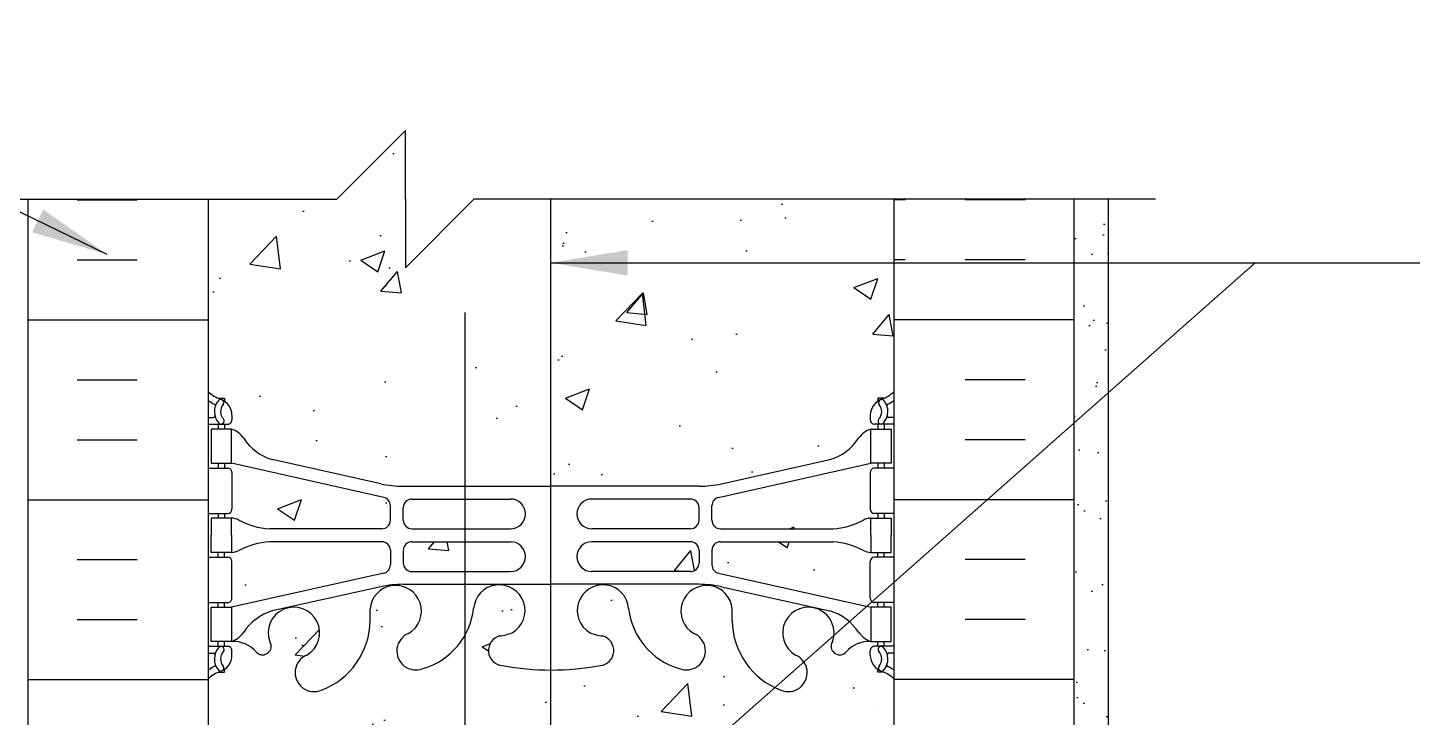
# Model space of a CAD drawing. Header units: inches. Extents: x 149.1 to 201, y 112.1 to 185.2.
# Drawn here: x 169.68 to 189.86, y 174.6 to 184.66 of the extents above; entities that cross this region are included whole.
import ezdxf

# ---------------------------------------------------------------- set-up
doc = ezdxf.new("R2010")
doc.units = ezdxf.units.IN
doc.header["$LTSCALE"] = 0.5
doc.header["$MEASUREMENT"] = 0
for name, color, linetype in [('HATCH', 12, 'Continuous'), ('line25', 2, 'Continuous'), ('LINE3', 3, 'Continuous'), ('LINE50', 5, 'Continuous'), ('LINE9', 9, 'Continuous'), ('TEXT', 4, 'Continuous'), ('Web_Edge', 9, 'Continuous')]:
    doc.layers.add(name, color=color, linetype=linetype)
doc.styles.add('DIM', font='romans.shx', dxfattribs={"width": 0.7})
doc.dimstyles.new('ext_12', dxfattribs={"dimscale": 12, "dimtxt": 0.09375, "dimasz": 0.09375, "dimexe": 0.09375, "dimexo": 0.0625, "dimgap": 0.0625, "dimtad": 1, "dimdec": 1, "dimzin": 3, "dimdsep": 46, "dimlunit": 4, "dimtxsty": 'DIM', "dimcen": 0.09, "dimdle": 0.09375, "dimclrt": 4, "dimadec": 0, "dimazin": 0, "dimtfac": 1, "dimtdec": 1, "dimtmove": 2, "dimatfit": 3, "dimfxl": 1, "dimfrac": 2, "dimtolj": 1, "dimtzin": 0, "dimarcsym": 0})
pattern_1 = [(50, (0, 0), (3.586300913003767, -0.3137606749129755), [0.375, -4.125]), (355, (0, 0), (-0.693756668065, 3.760960668500059), [0.3, -3.3]), (100.4514, (0.2988584, -0.0261467), (2.892546908570108, 3.447197710304768), [0.31870095, -3.50571056]), (46.18420000000001, (0, 1), (5.336205243128222, -0.8275950716450904), [0.5625, -6.1875]), (96.6356, (0.444683725, 0.931033465), (4.673313527743517, 4.870589354502209), [0.47805144, -5.258565]), (351.1842, (0, 1), (4.673309725668136, 4.870593004626623), [0.45, -4.95]), (21, (0.5, 0.75), (2.984535260592308, -2.013094453326694), [0.375, -4.125]), (326.0000000000001, (0.5, 0.75), (1.216576659607909, 3.625750225234265), [0.3, -3.3]), (71.4514, (0.748711165, 0.58224197), (4.20111314290745, 1.612652483549762), [0.31870095, -3.50571056]), (37.50000000000001, (0, 0), (0.06079927658645334, 1.664469269156557), [0, -3.26, 0, -3.35, 0, -3.3125]), (7.499999999999999, (0, 0), (1.315347687210743, 1.972058559411801), [0, -1.91, 0, -3.185, 0, -1.2625]), (327.5, (-1.115, 0), (2.669112180862045, -0.112774358671899), [0, -1.25, 0, -3.9, 0, -5.175]), (317.5, (-1.615, 0), (2.915930846711931, 0.5005249116615882), [0, -1.625, 0, -2.59, 0, -3.675])]

msp = doc.modelspace()

# ---------------------------------------------------------------- hatches: boundary and pattern name
at = {"layer": 'HATCH'}
h = msp.add_hatch(dxfattribs=at)
h.set_pattern_fill('AR-CONC', color=256, scale=0.5)
h.set_pattern_definition([(49.99999999999999, (0, 0), (3.586300913003767, -0.3137606749129755), [0.375, -4.125]), (355, (0, 0), (-0.693756668065, 3.760960668500059), [0.3, -3.3]), (100.45144446, (0.298858405, -0.02614672), (2.89254423363556, 3.447199954843147), [0.3187009599999999, -3.505710559999999]), (46.18420000000001, (0, 1), (5.336206653357862, -0.8275964039653827), [0.5625, -6.1875]), (96.63563549, (0.444683725, 0.931033465), (4.673309728371142, 4.870593003872752), [0.47805171, -5.258568799999999]), (351.1841639899999, (0, 1), (4.673309725273866, 4.870593001349951), [0.45, -4.950000005]), (21, (0.5, 0.75), (2.984535260592308, -2.013094453326694), [0.375, -4.125]), (326.0000000000001, (0.5, 0.75), (1.216576659607909, 3.625750225234265), [0.3, -3.3]), (71.45144474, (0.74871127, 0.58224213), (4.201111883649856, 1.612655764031769), [0.31870095, -3.50571056]), (37.50000000000001, (0, 0), (0.06079927658645334, 1.664469269156557), [0, -3.26, 0, -3.35, 0, -3.3125]), (7.499999999999999, (0, 0), (1.315347687210743, 1.972058559411801), [0, -1.91, 0, -3.185, 0, -1.2625]), (327.5, (-1.115, 0), (2.669112180862045, -0.1127743586718988), [0, -1.25, 0, -3.9, 0, -5.175]), (317.5, (-1.615, 0), (2.915930846711931, 0.5005249116615886), [0, -1.625, 0, -2.59, 0, -3.675])])
h.paths.add_polyline_path([(182.3083642761188, 182.1625147905405), (176.1833642761188, 182.1625147905404), (175.1833642761188, 181.1625147905403), (175.1833642761188, 182.1625147905403), (175.1833642761188, 183.1625147905403), (174.1833642761188, 182.1625147905404), (172.3083642761188, 182.1625147905404), (172.3083642761188, 179.3548365988504, 0.08841615068705475), (172.4543672729791, 179.2575249063954), (172.5443672729796, 179.2575249064023), (172.5443672729824, 179.2157988464782, -0.2490694201798236), (172.6543672729984, 179.0086756947087), (172.654367273002, 178.9411756946986, -0.4142135623889385), (172.591867273002, 178.8786756946952), (172.5443672730042, 178.8786756946952), (172.5443672730087, 178.8086756946952), (172.6493672729934, 178.8086756946952, -0.1555286049736221), (172.8250602180389, 178.6746305117675, 0.1809141486822471), (173.2427813728694, 178.3632856607394), (174.8235769488561, 178.0103264480396, 0.05497433642746698), (175.1504474074612, 177.9742785317129), (177.3083683900016, 177.9742785317129), (179.466289372542, 177.9742785317129, 0.05497433642746687), (179.7931598311471, 178.0103264480396), (181.3739554071337, 178.3632856607395, 0.1809141486822192), (181.7916765619642, 178.6746305117674, -0.1555286049736753), (181.9673695070097, 178.8086756946952), (182.0723695069944, 178.8086756946952), (182.072369506999, 178.8786756946952), (182.0248695070011, 178.8786756946952, -0.4142135623888824), (181.9623695070011, 178.9411756946986), (181.9623695070048, 179.0086756947087, -0.2490694201798237), (182.0723695070208, 179.2157988464782), (182.0723695070236, 179.2575249064023), (182.1623695070241, 179.2575249063954, 0.08841040745014403), (182.3083642761188, 179.3548287118878)])
h.paths.add_polyline_path([(182.3083642761188, 173.1625147905403), (182.3083642761188, 175.162522677503, 0.08841040745014417), (182.1623695070241, 175.2598264829954), (182.0723695070236, 175.2598264829885), (182.0723695070208, 175.3015525429126, -0.2490694201798115), (181.9623695070048, 175.5086756946821), (181.9623695070011, 175.5761756946922, -0.4142135623889407), (182.0248695070011, 175.6386756946956), (182.072369506999, 175.6386756946956), (182.0723695069944, 175.7086756946956), (181.967369507009, 175.7086756946956, 0.2317357954702556), (181.6097049869581, 175.5576513629629, -0.8344002610067477), (181.3982007781194, 175.6831957761623), (181.4099109840845, 175.7045416678365, 2.15540393397608), (180.8712631299792, 175.5101239109565, -1), (180.6576738325794, 174.9990217072677, -0.3112229933497561), (179.9486994165989, 176.0150158511659), (179.9492093076699, 176.180003673957, 1.661382059455087), (179.3881262233323, 175.8272632876783, -1), (179.1745369259503, 175.3161610839821, -0.3009499255518089), (178.4382966153042, 176.1884584864281, 1.661382059457228), (177.8772135309665, 175.8357181001505, 0.05561716192556482), (178.0565117406392, 175.7901475217882, -0.8432432356323915), (178.0221952652688, 175.3578262387389, -0.04754436165067123), (177.3083683900016, 175.2930706046621, -0.04754436165067547), (176.5945415147344, 175.3578262387389, -0.8432432356324913), (176.5602250393639, 175.7901475217882, 0.05561716192563895), (176.7395232490368, 175.8357181001505, 1.661382059456847), (176.1784401646989, 176.1884584864282, -0.3009499255518124), (175.4421998540529, 175.3161610839821, -1), (175.228610556671, 175.8272632876784, 1.661382059454761), (174.6675274723332, 176.180003673957), (174.6680373634043, 176.0150158511659, -0.3112229933496933), (173.959062947424, 174.9990217072678, -1), (173.7454736500242, 175.5101239109566, 2.155403933975046), (173.2068257959186, 175.7045416678365), (173.2185360018838, 175.6831957761623, -0.8343745963365193), (173.0070367566036, 175.5576456556919, 0.2317403101388429), (172.6493672729942, 175.7086756946956), (172.5443672730087, 175.7086756946956), (172.5443672730042, 175.6386756946956), (172.591867273002, 175.6386756946956, -0.4142135623889407), (172.654367273002, 175.5761756946922), (172.6543672729984, 175.5086756946821, -0.2490694201798248), (172.5443672729824, 175.3015525429126), (172.5443672729796, 175.2598264829885), (172.4543672729791, 175.2598264829954, 0.08841615068705491), (172.3083642761188, 175.1625147905404), (172.3083642761188, 173.1625147905403), (172.3083642761188, 172.4031261085474), (172.3933606561541, 172.6637816739896, -0.6000000000329971), (172.4933606561559, 172.663781673994), (172.542273699634, 172.5137816739939), (172.6683606561555, 172.513781673994, -0.4142135623733604), (172.7183606561556, 172.463781673994), (172.7183606561558, 172.4337816739939), (172.8183606561557, 172.433781673994), (172.8183638141397, 170.5965263786776, 0.1089334971217119), (172.9710324152927, 170.709711866917, -0.834400260227473), (173.1825366239806, 170.584167453544), (173.1708264180154, 170.56282156187, 2.155403933976497), (173.7094742721207, 170.75723931875, -1), (173.9230635695213, 171.2683415224386, -0.3112229933495649), (174.6320379855011, 170.2523473785406), (174.6315280944301, 170.0873595557495, 1.661382059455027), (175.1926111787677, 170.4400999420282, -1), (175.4062004761497, 170.9512021457244, -0.3009499255517591), (176.1424407867957, 170.0789047432785, 1.661382059457622), (176.7035238711335, 170.431645129556, 0.05561716192558767), (176.5242256614608, 170.4772157079183, -0.8432432356340605), (176.5585421368317, 170.9095369909677, -0.049932405521301), (177.3083642760926, 170.9739573769393, -0.04993240552145903), (178.0581864153558, 170.9095369909676, -0.843243235632684), (178.0925028907261, 170.4772157079182, 0.05561716192552899), (177.9132046810536, 170.431645129556, 1.661382059456281), (178.4742877653913, 170.0789047432779, -0.3009499255519127), (179.2105280760373, 170.9512021457244, -1), (179.4241173734194, 170.4400999420282, 1.66138205945503), (179.985200457757, 170.0873595557495), (179.984690566686, 170.2523473785406, -0.3112229933496967), (180.6936649826663, 171.2683415224388, -1), (180.9072542800662, 170.75723931875, 2.155403933975844), (181.4459021341716, 170.56282156187), (181.4341919282065, 170.584167453544, -0.8343745963372258), (181.6456911734867, 170.7097175740146, 0.1089398156908218), (181.7983678960838, 170.5965249647989), (181.7983678960819, 172.433781673994), (181.8983678960819, 172.4337816739939), (181.8983678960819, 172.463781673994, -0.4142135623733604), (181.948367896082, 172.513781673994), (182.0744548526035, 172.5137816739939), (182.1233678960817, 172.663781673994, -0.600000000032986), (182.2233678960835, 172.6637816739896), (182.3083642761188, 172.4031261085474)])
h.paths.add_polyline_path([(181.7983678960846, 165.8363046669709, 0.2681384484802687), (181.6372172342331, 165.984428183087), (172.9795195457688, 165.984428183087, 0.2681558504667121), (172.8183646383387, 165.8362911109184), (172.8183646383386, 164.474858153546), (172.9383606561415, 164.2748647905404), (172.9383606561415, 164.162514790541), (172.3083642761188, 164.1625147905404), (172.3083642761188, 163.7875147905341), (172.5478119166185, 163.7875147905341, -0.1808146983860269), (172.8742221777468, 163.9125147905406), (181.6175708162385, 163.9125147905406), (181.6175708162385, 163.9525547950496), (181.5238208162385, 163.9525547950496, -1), (181.5238208162383, 164.0150547950496), (181.5238208162383, 164.1400547950496), (181.8988208162385, 164.1400547950496), (181.8988208162383, 164.0150547950496, -1), (181.8988208162383, 163.9525547950496), (181.8050708162385, 163.9525547950496), (181.8050708162383, 163.9125147905406), (182.207884784104, 163.9125147905406, -0.3861790190985945), (182.2096802453505, 163.6625147905403), (182.3083642761188, 163.6625147905403), (182.3083642761188, 164.1625147905413), (181.6783678960961, 164.1625147905401), (181.6783678960961, 164.2748647905408), (181.7983678960844, 164.4748647905223)])
h.paths.add_polyline_path([(178.8083642761188, 163.6625147905406), (172.8753885776641, 163.6625147905406, 0.2433069337949052), (172.6733168703607, 163.5550929769826), (172.6733168703607, 162.707514790534), (172.6320570588081, 162.707514790534), (172.6320570588081, 162.1625147905406), (172.3822855724325, 162.1625147905406), (172.3822490947566, 162.7075147905341), (172.3083642761188, 162.7075147905341), (172.3083642761188, 161.9575147905341), (172.6733168703607, 161.9575147905342), (172.6733168703607, 160.7575147905341), (172.3083642761188, 160.7575147905341), (172.3083642761188, 160.0075147905341), (172.6733168703607, 160.0075147905341), (172.6733168703607, 158.8075147905341), (172.3083642761188, 158.8075147905341), (172.3083642761188, 158.0575147905341), (172.6733168703607, 158.0575147905341), (172.6733168703607, 156.8575147905341), (172.3083642761188, 156.8575147905341), (172.3083642761188, 155.414215048511, -0.5226110540281548), (172.543710951402, 155.4149713855196, -0.5205670499997276), (172.7211915877308, 155.4149713855195, -0.5205670500006399), (173.0625008286106, 155.4149713855199, -0.5205670500004113), (173.3191651334556, 155.41497138552, -0.5205670499986733), (173.5512553587781, 155.4149713855196, -0.5205670499991192), (173.7150838008974, 155.4149713855194, -0.5205670500009091), (174.0496253387503, 155.4040490130811, -0.5205670499989707), (174.2462194368072, 155.4040490130808, -0.5205670500005939), (174.4810401334584, 155.404049013081, -0.5205670500000626), (174.7322436580782, 155.404049013081, -0.4340642343524088), (174.8083642761182, 155.4222231117329, -0.4340642343618419), (174.8844848941593, 155.4040490130809, -0.5205670499993423), (175.135688418779, 155.4040490130806, -0.5205670500019258), (175.3705091154305, 155.4040490130813, -0.520567049998772), (175.5671032134873, 155.4040490130809, -0.5205670500001389), (175.9016447513399, 155.4149713855197, -0.5205670499999878), (176.0654731934594, 155.4149713855197, -0.5205670500000885), (176.2975634187823, 155.4149713855197, -0.5205670499997321), (176.554227723627, 155.4149713855196, -0.3571811429094118), (176.8083642761187, 155.4863507263273, -0.3571811429097197), (177.0625008286107, 155.4149713855199, -0.5205670499993013), (177.3191651334552, 155.4149713855197, -0.5205670500003013), (177.5512553587782, 155.4149713855198, -0.5205670499978989), (177.7150838008973, 155.4149713855193, -0.520567050001039), (178.0496253387502, 155.4040490130811, -0.5205670499992607), (178.2462194368072, 155.4040490130809, -0.5205670499995866), (178.4810401334581, 155.4040490130807, -0.5205670500011823), (178.7322436580782, 155.4040490130812, -0.4340642343570018), (178.8083642761188, 155.4222231117333), (178.8083642761188, 155.6625147905403)])
h.paths.add_polyline_path([(181.7983678960819, 154.4337816739939), (181.8983678960819, 154.4337816739938), (181.8983678960819, 154.4637816739939, -0.4142135623733604), (181.948367896082, 154.5137816739939), (182.0744548526035, 154.5137816739938), (182.1233678960817, 154.6637816739939, -0.6000000000329972), (182.2233678960835, 154.6637816739895), (182.3083642761188, 154.4031261085473), (182.3083642761188, 155.1625147905404), (182.9958642761188, 155.1625147905404), (182.9958642761188, 155.4687721229435, 0.2202203167955305), (182.8844848941593, 155.4040490130812, 0.4340642343594308), (182.8083642761185, 155.4222231117335, 0.4340642343552161), (182.7322436580784, 155.4040490130807, 0.5205670500009789), (182.4810401334583, 155.4040490130811, 0.3525461867613565), (182.3083642761188, 155.4540858893284), (182.3083642761188, 155.4125147905403), (178.8083642761188, 155.4125147905403), (178.8083642761188, 155.4222231117333, 0.4340642343562192), (178.7322436580785, 155.4040490130804, 0.5205670500022038), (178.4810401334581, 155.4040490130813, 0.5205670499995754), (178.2462194368072, 155.4040490130811, 0.5205670499983991), (178.0496253387504, 155.4040490130806, 0.5205670500011988), (177.7150838008975, 155.4149713855199, 0.5205670499996056), (177.551255358778, 155.4149713855198, 0.5205670499998248), (177.3191651334552, 155.4149713855198, 0.520567049999105), (177.0625008286107, 155.4149713855194, 0.3571811429100834), (176.8083642761187, 155.4863507263273, 0.3571811429093645), (176.554227723627, 155.4149713855198, 0.5205670499998027), (176.2975634187823, 155.4149713855197, 0.5205670500000434), (176.0654731934594, 155.4149713855197, 0.5205670500000343), (175.9016447513399, 155.4149713855197, 0.5205670500000918), (175.5671032134873, 155.4040490130811, 0.5205670499995182), (175.3705091154303, 155.4040490130809, 0.5205670500010198), (175.135688418779, 155.4040490130813, 0.5205670499993935), (174.8844848941594, 155.4040490130811, 0.434064234358015), (174.8083642761188, 155.4222231117333, 0.4340642343578521), (174.7322436580782, 155.4040490130809, 0.5205670499994529), (174.4810401334586, 155.4040490130807, 0.520567050000944), (174.2462194368073, 155.404049013081, 0.520567049999553), (174.0496253387503, 155.4040490130809, 0.5205670500005748), (173.7150838008975, 155.4149713855199, 0.5205670500002411), (173.551255358778, 155.41497138552, 0.5205670499991873), (173.3191651334554, 155.4149713855197, 0.5205670499999778), (173.0625008286106, 155.4149713855197, 0.520567050000111), (172.7211915877309, 155.4149713855197, 0.5205670500002816), (172.543710951402, 155.4149713855198, 0.5226110540282711), (172.3083642761188, 155.414215048511), (172.3083642761188, 155.1625147905403), (172.3083642761188, 154.4031261085473), (172.3933606561541, 154.6637816739895, -0.6000000000329518), (172.4933606561559, 154.6637816739939), (172.542273699634, 154.5137816739938), (172.6683606561555, 154.5137816739939, -0.4142135623733604), (172.7183606561556, 154.4637816739939), (172.7183606561558, 154.4337816739938), (172.8183606561557, 154.4337816739939), (172.8183638141397, 152.5965263786775, 0.1089334959776293), (172.9710324139829, 152.7097118654107, -0.8344002669989271), (173.1825366239806, 152.584167453544), (173.1708264180154, 152.5628215618699, 2.155403933971719), (173.7094742721217, 152.7572393187495, -1), (173.9230635695215, 153.2683415224384, -0.3112229933495168), (174.6320379855011, 152.2523473785404), (174.6315280944301, 152.0873595557495, 1.661382059453756), (175.1926111787681, 152.4400999420279, -1), (175.4062004761477, 152.9512021457249, -0.3009499255519603), (176.1424407867956, 152.0789047432798, 1.661382059462261), (176.7035238711332, 152.431645129556, 0.05561716192569689), (176.5242256614601, 152.4772157079184, -0.8432432356346139), (176.5585421368324, 152.9095369909677, -0.04993240552125634), (177.3083642760926, 152.9739573769392, -0.04993240552145999), (178.0581864153558, 152.9095369909675, -0.8432432356307954), (178.0925028907289, 152.4772157079186, 0.05561716192640502), (177.9132046810535, 152.4316451295559, 1.661382059447922), (178.4742877653908, 152.0789047432743, -0.3009499255530221), (179.2105280760379, 152.9512021457246, -1), (179.4241173734202, 152.4400999420286, 1.661382059457546), (179.985200457757, 152.0873595557494), (179.984690566686, 152.2523473785405, -0.3112229933498253), (180.6936649826668, 153.2683415224388, -1), (180.907254280066, 152.7572393187497, 2.155403933974706), (181.4459021341716, 152.5628215618699), (181.4341919282065, 152.584167453544, -0.8343745963372471), (181.6456911734867, 152.7097175740145, 0.108939815690822), (181.7983678960838, 152.5965249647988)])
h.paths.add_polyline_path([(181.7983678960846, 147.8363046669708, 0.2681384484802673), (181.6372172342331, 147.9844281830869), (172.9795195457688, 147.9844281830869, 0.2681558504667221), (172.8183646383387, 147.8362911109183), (172.8183646383387, 146.4748581535459), (172.9383606561415, 146.2748647905403), (172.9383606561415, 146.16251479054), (172.9383606561415, 146.0501647905402), (172.8183646383387, 145.8501714275346), (172.8183646383387, 144.4887384701622, 0.2681558504666911), (172.9795195457688, 144.3406013979936), (181.6372172342331, 144.3406013979936, 0.2681384484783884), (181.7983678960841, 144.4887249141082), (181.7983678960843, 145.8501647905593), (181.6783678960961, 146.0501647905407), (181.6783678960961, 146.1625147905409), (181.6783678960961, 146.2748647905408), (181.7983678960844, 146.4748647905222)])
h.paths.add_polyline_path([(181.7983678960842, 139.7285046162818, 0.1089354807365724), (181.6456961365089, 139.6153177137203, -0.8344002582347381), (181.4341919282065, 139.7408621275366), (181.4459021341716, 139.7622080192106, 2.155403933980856), (180.9072542800673, 139.5677902623302, -1), (180.6936649826725, 139.0566880586395, -0.3112229933513798), (179.984690566686, 140.07268220254), (179.985200457757, 140.2376700253311, 1.661382059459386), (179.4241173734207, 139.8849296390519, -1), (179.2105280760404, 139.3738274353553, -0.3009499255528419), (178.4742877653913, 140.246124837803, 1.661382059456049), (177.9132046810537, 139.8933844515245, 0.05561716192572961), (178.0925028907269, 139.8478138731622, -0.8432432356389101), (178.0581864153533, 139.4154925901126, -0.04993240552132728), (177.308364276092, 139.3510722041413, -0.04993240552127303), (176.5585421368316, 139.415492590113, -0.8432432356314105), (176.5242256614582, 139.847813873162, 0.05561716192648723), (176.7035238711339, 139.8933844515248, 1.661382059460261), (176.1424407867955, 140.2461248378005, -0.3009499255513496), (175.4062004761497, 139.3738274353561, -1), (175.192611178767, 139.884929639052, 1.661382059457135), (174.6315280944301, 140.2376700253311), (174.6320379855011, 140.07268220254, -0.3112229933500781), (173.9230635695194, 139.0566880586413, -1), (173.7094742721247, 139.5677902623329, 2.155403933959459), (173.1708264180155, 139.7622080192105), (173.1825366239806, 139.7408621275366, -0.8343745963371986), (172.9710373787004, 139.615312007066, 0.1089377873102124), (172.818363885955, 139.7285031702504), (172.8183606561557, 137.8912479070866), (172.7183606561558, 137.8912479070867), (172.7183606561556, 137.8612479070866, -0.4142135623733604), (172.6683606561555, 137.8112479070866), (172.542273699634, 137.8112479070867), (172.4933606561559, 137.6612479070866, -0.6000000000329975), (172.3933606561541, 137.6612479070909), (172.3083642761188, 137.9219034725331), (172.3083642761188, 137.1688737863281), (176.5065260537836, 137.1681173520433), (177.5065260537836, 136.1681173520433), (177.5065260537836, 137.1681173520433), (177.5065260537836, 138.1681173520433), (178.5065260537836, 137.1681173520433), (182.3083642761188, 137.1688023758535), (182.3083642761188, 137.9219034725331), (182.2233678960835, 137.6612479070909, -0.6000000000330142), (182.1233678960817, 137.6612479070866), (182.0744548526035, 137.8112479070867), (181.948367896082, 137.8112479070866, -0.4142135623733604), (181.8983678960819, 137.8612479070866), (181.8983678960818, 137.8912479070867), (181.7983678960819, 137.8912479070866)])
h = msp.add_hatch(dxfattribs=at)
h.set_pattern_fill('AR-SAND', color=256, scale=0.5, style=0)
h.set_pattern_definition([(37.50000000000001, (174.8708642761188, 155.6625147905403), (-0.03149667905480408, 0.9634118845065793), [0, -0.76, 0, -0.85, 0, -0.8125]), (7.499999999999999, (174.8708642761188, 155.6625147905403), (0.8848883526338636, 1.41107303261487), [0, -0.41, 0, -0.685, 0, -0.2625]), (327.5, (174.2558642761188, 155.6625147905403), (1.557070930875748, 0.002829526768482249), [0, -0.25, 0, -0.9, 0, -1.175]), (317.5, (174.2558642761188, 155.6625147905403), (1.503063302286147, 0.4388377824671246), [0, -0.125, 0, -0.59, 0, -0.675])])
h.paths.add_polyline_path([(184.9333642761188, 165.6625147905403), (185.4333642761188, 165.6625147905403), (185.4333642761188, 182.1625147905402), (184.9333642761188, 182.1625147905402)])
h = msp.add_hatch(dxfattribs=at)
h.set_pattern_fill('AR-CONC', color=256, scale=0.5, style=0)
h.set_pattern_definition(pattern_1)
h.paths.add_polyline_path([(174.9646131166704, 177.6900673346415, 0.3510609519460957), (174.8669305644248, 177.8120458452414), (172.6493672729942, 178.3086756946952), (172.5443672730424, 178.3086756946952), (172.5443672730469, 178.2386756946954), (172.591867273002, 178.2386756946954, -0.414213562373095), (172.654367273002, 178.1761756946954), (172.654367273002, 177.6411756946953, -0.4142135623730952), (172.591867273002, 177.5786756946953), (172.5443672730897, 177.5786756946953), (172.5443672730942, 177.5086756946954), (172.6411217629054, 177.5086756946954, -0.1342559353407743), (172.752969415553, 177.4803466686591, 0.1007559842202474), (173.2020913728709, 177.3527794817128), (174.8396131166699, 177.3527794817128, 0.4142135623724957), (174.9646131166699, 177.4777794817125)])
h = msp.add_hatch(dxfattribs=at)
h.set_pattern_fill('AR-CONC', color=256, scale=0.5, style=0)
h.set_pattern_definition(pattern_1)
h.paths.add_polyline_path([(179.7498062155784, 177.8120458452414, 0.3510609519467556), (179.6521236633328, 177.6900673346412), (179.6521236633333, 177.4777794817125, 0.4142135623724675), (179.7771236633333, 177.3527794817128), (181.4146454071324, 177.3527794817128, 0.1007559842202227), (181.8637673644502, 177.4803466686592, -0.1246727099835798), (181.967369506924, 177.5086756946954), (182.072369506909, 177.5086756946954), (182.0723695069135, 177.5786756946953), (182.0248695070011, 177.5786756946953, -0.4142135623730362), (181.9623695070011, 177.6411756946953), (181.9623695070011, 178.1761756946954, -0.4142135623732125), (182.0248695070012, 178.2386756946954), (182.0723695069562, 178.2386756946953), (182.0723695069608, 178.3086756946952), (181.967369507009, 178.3086756946952)])
h = msp.add_hatch(dxfattribs=at)
h.set_pattern_fill('AR-CONC', color=256, scale=0.5, style=0)
h.set_pattern_definition(pattern_1)
h.paths.add_polyline_path([(174.9646131166699, 177.039571907678, 0.4142135623730951), (174.8396131166699, 177.164571907678), (173.2020913728709, 177.164571907678, 0.1007559842202749), (172.7529694155529, 177.0370047207316, -0.1342559353406577), (172.6411217629054, 177.0086756946954), (172.5443672730942, 177.0086756946954), (172.5443672730897, 176.9386756946955), (172.591867273002, 176.9386756946955, -0.4142135623730952), (172.654367273002, 176.8761756946955), (172.654367273002, 176.3411756946954, -0.414213562373095), (172.591867273002, 176.2786756946954), (172.5443672730469, 176.2786756946955), (172.5443672730424, 176.2086756946956), (172.6493672729941, 176.2086756946956), (174.8669305644246, 176.7053055441494, 0.3510609519464663), (174.9646131166704, 176.8272840547493)])
h = msp.add_hatch(dxfattribs=at)
h.set_pattern_fill('AR-CONC', color=256, scale=0.5, style=0)
h.set_pattern_definition(pattern_1)
edge = h.paths.add_edge_path()
edge.add_line((176.0478186764533, 177.1637046727294), (175.2771130266686, 177.1637046727294))
edge.add_arc((175.2771130266686, 177.0387046727294), 0.125, 90, 179.9292371867975)
edge.add_spline(control_points=[(175.1521131166699, 177.0337048027293), (175.152113026669, 176.9467047785629)], knot_values=[0, 0, 0.5000050527302821, 0.5000050527302821], weights=[1, 1], degree=1, periodic=0)
edge.add_line((175.152113026669, 176.9467047785629), (175.1521130266695, 176.8547063727295))
edge.add_arc((175.2771130266695, 176.8547063727295), 0.125, 180, 270)
edge.add_line((175.2771130266695, 176.7297063727295), (176.0478186764532, 176.7297063727295))
edge.add_line((176.0478186764532, 176.7297063727295), (176.0478186764533, 177.1637046727294))
h = msp.add_hatch(dxfattribs=at)
h.set_pattern_fill('AR-CONC', color=256, scale=0.5, style=0)
h.set_pattern_definition(pattern_1)
h.paths.add_polyline_path([(179.4646237533346, 177.0387046727296), (179.4646237533341, 176.9467047785629), (179.4646237533341, 176.9467047785629), (179.4646237533341, 176.9467047785629), (179.4646237533339, 176.9032056456462), (179.4646237983337, 176.9032056456462), (179.4646237533339, 176.9032056456462), (179.4646237533337, 176.8547063727295, -0.4142135623730951), (179.3396237533337, 176.7297063727295), (177.9001239733332, 176.7297063727294, -1), (177.9001239733332, 177.1637046727294), (179.3396237533346, 177.1637046727294, -0.4142135623725622)])
h = msp.add_hatch(dxfattribs=at)
h.set_pattern_fill('AR-CONC', color=256, scale=0.5, style=0)
h.set_pattern_definition(pattern_1)
h.paths.add_polyline_path([(182.0248695070011, 176.9386756946955), (182.0723695069135, 176.9386756946954), (182.072369506909, 177.0086756946954), (181.9756150170979, 177.0086756946954, -0.1342559353409404), (181.8637673644502, 177.0370047207317, 0.1007559842202474), (181.4146454071322, 177.164571907678), (179.7771236633333, 177.164571907678, 0.4142135623724957), (179.6521236633333, 177.0395719076783), (179.6521236633328, 176.8272840547493, 0.3510609519460957), (179.7498062155784, 176.7053055441494), (181.9673695070089, 176.2086756946955), (182.0723695069608, 176.2086756946955), (182.0723695069562, 176.2786756946955), (182.0248695070011, 176.2786756946954, -0.414213562373095), (181.9623695070011, 176.3411756946954), (181.9623695070011, 176.8761756946955, -0.4142135623730952)])

# ---------------------------------------------------------------- linework, layer by layer
for p, q in [((170.396782564634, 182.1530007278287), (171.271782564634, 182.1530007278287)), ((182.4699459876027, 182.153000727829), (182.3083642761188, 182.153000727829)), ((184.2199459876027, 182.153000727829), (183.3449459876027, 182.153000727829)), ((170.396782564634, 181.2780007278287), (171.271782564634, 181.2780007278287)), ((182.4699459876027, 181.278000727829), (182.3083642761188, 181.278000727829)), ((184.2199459876027, 181.278000727829), (183.3449459876027, 181.278000727829)), ((169.6833642761188, 180.4030007278287), (172.3083642761188, 180.4030007278287)), ((184.9333642761188, 180.403000727829), (182.3083642761188, 180.403000727829)), ((170.396782564634, 179.5280007278287), (171.271782564634, 179.5280007278287)), ((184.2199459876027, 179.528000727829), (183.3449459876027, 179.528000727829)), ((170.396782564634, 178.6530007278287), (171.271782564634, 178.6530007278287)), ((184.2199459876027, 178.653000727829), (183.3449459876027, 178.653000727829)), ((169.6833642761188, 177.7780007278287), (172.3083642761188, 177.7780007278287)), ((184.9333642761188, 177.778000727829), (182.3083642761188, 177.778000727829)), ((170.396782564634, 176.9030007278287), (171.271782564634, 176.9030007278287)), ((184.2199459876027, 176.903000727829), (183.3449459876027, 176.903000727829)), ((170.396782564634, 176.0280007278287), (171.271782564634, 176.0280007278287)), ((184.2199459876027, 176.028000727829), (183.3449459876027, 176.028000727829)), ((169.6833642761188, 175.1530007278287), (172.3083642761188, 175.1530007278287)), ((184.9333642761188, 175.153000727829), (182.3083642761188, 175.153000727829)), ((182.0685316630786, 174.7490561082002), (182.0685316630786, 174.7490561082002))]:
    msp.add_line(p, q, dxfattribs=at)
at = {"layer": 'line25'}
for p, q in [((172.3083642761188, 182.1625147905403), (172.3083642761188, 173.1625147905403)), ((182.3083642761188, 173.1625147905403), (182.3083642761188, 182.1625147905403))]:
    msp.add_line(p, q, dxfattribs=at)
at = {"layer": 'LINE3'}
for p, q in [((177.2968247420669, 182.1624757131249), (177.2973315512025, 163.9125147905406)), ((176.0478186764532, 180.5068833274088), (176.0478186764532, 163.9125147905406))]:
    msp.add_line(p, q, dxfattribs=at)
at = {"layer": 'LINE50'}
for p, q in [((169.6833642761188, 173.1625147905403), (169.6833642761188, 182.1625147905403)), ((184.9333642761188, 173.1625147905403), (184.9333642761188, 182.1625147905403))]:
    msp.add_line(p, q, dxfattribs=at)
at = {"layer": 'LINE9'}
for p, q in [((175.1833642761188, 183.1625147905403), (174.1833642761188, 182.1625147905403)), ((175.1833642761188, 182.1625147905403), (175.1833642761188, 183.1625147905403)), ((164.2469706706983, 182.1625147905406), (174.1833642761188, 182.1625147905404)), ((175.1833642761188, 181.1625147905403), (176.1833642761188, 182.1625147905403)), ((175.1833642761188, 182.1625147905403), (175.1833642761188, 181.1625147905403)), ((186.1197578815392, 182.1625147905406), (176.1833642761187, 182.1625147905404)), ((185.4333642761188, 165.1625147905404), (185.4333642761188, 182.1625147905402))]:
    msp.add_line(p, q, dxfattribs=at)
at = {"layer": 'TEXT'}
msp.add_lwpolyline([(185.3035254673829, 174.8708985478653, 0, 0.36, 0), (186.3835254673829, 174.8708985478653, 0, 0, 0), (189.260166824348, 174.8708985478652, 0, 0, 0)], format="xyseb", dxfattribs=at)
at = {"layer": 'Web_Edge'}
for p, q in [((172.454367272979, 179.2575249063954), (172.5443672729796, 179.2575249064023)), ((172.5443672729796, 179.2575249064023), (172.5443672729824, 179.2157988464782)), ((182.1623695070242, 179.2575249063954), (182.0723695070236, 179.2575249064023)), ((182.0723695070236, 179.2575249064023), (182.0723695070208, 179.2157988464782)), ((172.3083642761192, 178.9786756946952), (172.3862428093879, 178.9786756946953)), ((172.3083642761192, 178.8786756946953), (172.591867273002, 178.8786756946952)), ((172.454367272979, 178.8786756946952), (172.454367272979, 178.8086756946952)), ((172.5443672730042, 178.8786756946952), (172.5443672730087, 178.8086756946952)), ((172.6543672729984, 179.0086756947143), (172.654367273002, 178.9411756946981)), ((181.9623695070048, 179.0086756947143), (181.9623695070011, 178.9411756946981)), ((182.3083642761188, 178.8786756946952), (182.0248695070011, 178.8786756946952)), ((182.072369506999, 178.8786756946952), (182.0723695069944, 178.8086756946952)), ((182.1623695070242, 178.8786756946952), (182.1623695070242, 178.8086756946952)), ((182.308372503884, 178.9786756946952), (182.2304939706153, 178.9786756946953)), ((172.454367272979, 178.3086756946952), (172.454367272979, 178.2386756946953)), ((172.5443672730424, 178.3086756946952), (172.5443672730469, 178.2386756946954)), ((174.8669305644246, 177.8120458452414), (172.6493672729942, 178.3086756946952)), ((174.8235769488559, 178.0103264480396), (173.2427813728694, 178.3632856607395)), ((179.7498062155785, 177.8120458452414), (181.967369507009, 178.3086756946952)), ((179.7931598311473, 178.0103264480396), (181.3739554071338, 178.3632856607395)), ((182.0723695069608, 178.3086756946952), (182.0723695069562, 178.2386756946954)), ((182.1623695070242, 178.3086756946952), (182.1623695070242, 178.2386756946953)), ((172.3083642761192, 178.2386756946952), (172.591867273002, 178.2386756946954)), ((172.654367273002, 178.1761756946954), (172.654367273002, 177.6411756946953)), ((181.9623695070011, 178.1761756946954), (181.9623695070011, 177.6411756946953)), ((182.308372503884, 178.2386756946952), (182.0248695070011, 178.2386756946954)), ((175.1504474074612, 177.9742785317129), (177.3083683900016, 177.9742785317129)), ((179.466289372542, 177.9742785317129), (177.3083683900016, 177.9742785317129)), ((174.9646131166699, 177.4777794817128), (174.9646131166704, 177.6900673346415)), ((175.2771130266695, 177.7876450166613), (176.71661280667, 177.7876450166614)), ((179.3396237533337, 177.7876450166613), (177.9001239733332, 177.7876450166614)), ((179.6521236633333, 177.4777794817128), (179.6521236633328, 177.6900673346415)), ((172.3083642761192, 177.5786756946953), (172.591867273002, 177.5786756946953)), ((172.4543672729786, 177.5786756946954), (172.4543672729786, 177.5086756946954)), ((172.5443672730897, 177.5786756946953), (172.5443672730942, 177.5086756946954)), ((175.1521130266686, 177.4786467166612), (175.1521130266695, 177.6626450166613)), ((179.4646237533346, 177.4786467166612), (179.4646237533337, 177.6626450166613)), ((182.308372503884, 177.5786756946953), (182.0248695070011, 177.5786756946953)), ((182.0723695069135, 177.5786756946953), (182.072369506909, 177.5086756946954)), ((182.1623695070246, 177.5786756946954), (182.1623695070246, 177.5086756946954)), ((174.8396131166699, 177.3527794817128), (173.2020913728709, 177.3527794817128)), ((175.2771130266686, 177.3536467166614), (176.71661280667, 177.3536467166614)), ((179.3396237533346, 177.3536467166614), (177.9001239733332, 177.3536467166614)), ((179.7771236633333, 177.3527794817128), (181.4146454071322, 177.3527794817128)), ((174.8396131166699, 177.164571907678), (173.2020913728709, 177.164571907678)), ((175.2771130266686, 177.1637046727294), (176.71661280667, 177.1637046727294)), ((179.3396237533346, 177.1637046727294), (177.9001239733332, 177.1637046727294)), ((179.7771236633333, 177.164571907678), (181.4146454071322, 177.164571907678)), ((172.3083642761192, 176.9386756946955), (172.591867273002, 176.9386756946955)), ((172.4543672729786, 176.9386756946954), (172.4543672729786, 177.0086756946954)), ((172.5443672730897, 176.9386756946955), (172.5443672730942, 177.0086756946954)), ((172.654367273002, 176.3411756946954), (172.654367273002, 176.8761756946955)), ((174.9646131166699, 177.039571907678), (174.9646131166704, 176.8272840547493)), ((175.1521130266686, 177.0387046727296), (175.1521130266695, 176.8547063727295)), ((179.4646237533346, 177.0387046727296), (179.4646237533337, 176.8547063727295)), ((179.6521236633333, 177.039571907678), (179.6521236633328, 176.8272840547493)), ((181.9623695070011, 176.3411756946954), (181.9623695070011, 176.8761756946955)), ((182.3083642761188, 176.9386756946954), (182.0248695070011, 176.9386756946955)), ((182.0723695069135, 176.9386756946955), (182.072369506909, 177.0086756946954)), ((182.1623695070246, 176.9386756946954), (182.1623695070246, 177.0086756946954)), ((174.8669305644246, 176.7053055441494), (172.6493672729942, 176.2086756946956)), ((175.2771130266695, 176.7297063727295), (176.71661280667, 176.7297063727294)), ((179.3396237533337, 176.7297063727295), (177.9001239733332, 176.7297063727294)), ((179.7498062155785, 176.7053055441494), (181.967369507009, 176.2086756946956)), ((174.8235769488559, 176.5070249413512), (173.2427813728694, 176.1540657286513)), ((175.1504474074612, 176.5430728576779), (177.3083683900016, 176.5430728576779)), ((179.466289372542, 176.5430728576779), (177.3083683900016, 176.5430728576779)), ((179.7931598311473, 176.5070249413512), (181.3739554071338, 176.1540657286513)), ((172.3083642761192, 176.2786756946956), (172.591867273002, 176.2786756946954)), ((172.454367272979, 176.2086756946956), (172.454367272979, 176.2786756946955)), ((172.5443672730424, 176.2086756946956), (172.5443672730469, 176.2786756946954)), ((182.3083642761188, 176.2786756946956), (182.0248695070011, 176.2786756946954)), ((182.0723695069608, 176.2086756946956), (182.0723695069562, 176.2786756946954)), ((182.1623695070242, 176.2086756946956), (182.1623695070242, 176.2786756946955)), ((174.6680373634043, 176.0150158511659), (174.6675274723332, 176.1800036739566)), ((179.9486994165989, 176.0150158511659), (179.9492093076699, 176.1800036739566)), ((172.454367272979, 175.6386756946956), (172.454367272979, 175.7086756946956)), ((172.5443672730042, 175.6386756946956), (172.5443672730087, 175.7086756946956)), ((173.206825795918, 175.7045416678377), (173.2185360018837, 175.6831957761626)), ((181.4099109840852, 175.7045416678377), (181.3982007781195, 175.6831957761626)), ((182.072369506999, 175.6386756946956), (182.0723695069944, 175.7086756946956)), ((182.1623695070242, 175.6386756946956), (182.1623695070242, 175.7086756946956)), ((172.3083642761192, 175.6386756946955), (172.591867273002, 175.6386756946956)), ((172.3083642761192, 175.5386756946956), (172.3862428093879, 175.5386756946955)), ((172.6543672729984, 175.5086756946765), (172.654367273002, 175.5761756946927)), ((181.9623695070048, 175.5086756946765), (181.9623695070011, 175.5761756946927)), ((182.308372503884, 175.6386756946955), (182.0248695070011, 175.6386756946956)), ((182.3083642761192, 175.5386756946957), (182.2304939706153, 175.5386756946955)), ((172.454367272979, 175.2598264829954), (172.5443672729796, 175.2598264829885)), ((172.5443672729796, 175.2598264829885), (172.5443672729824, 175.3015525429126)), ((182.0723695070236, 175.2598264829885), (182.0723695070208, 175.3015525429126)), ((182.1623695070242, 175.2598264829954), (182.0723695070236, 175.2598264829885))]:
    msp.add_line(p, q, dxfattribs=at)
for points in [[(172.349367272994, 178.3086756946952), (172.6493672729942, 178.3086756946952), (172.6493672729942, 178.8086756946952), (172.349367272994, 178.8086756946952)], [(182.2673695070092, 178.3086756946952), (181.967369507009, 178.3086756946952), (181.967369507009, 178.8086756946952), (182.2673695070092, 178.8086756946952)], [(172.349367272994, 176.2086756946956), (172.6493672729942, 176.2086756946956), (172.6493672729942, 175.7086756946956), (172.349367272994, 175.7086756946956)], [(182.2673695070092, 176.2086756946956), (181.967369507009, 176.2086756946956), (181.967369507009, 175.7086756946956), (182.2673695070092, 175.7086756946956)]]:
    msp.add_lwpolyline(points, close=True, dxfattribs=at)
for points in [[(172.6493672730792, 177.2586756946954), (172.6493672730792, 177.5086756946954), (172.3493672730791, 177.5086756946954), (172.3493672730791, 177.2586756946954)], [(181.9673695069239, 177.2586756946954), (181.9673695069239, 177.5086756946954), (182.2673695069241, 177.5086756946954), (182.2673695069241, 177.2586756946954)], [(172.6493672730792, 177.2586756946954), (172.6493672730792, 177.0086756946954), (172.3493672730791, 177.0086756946954), (172.3493672730791, 177.2586756946954)], [(181.9673695069239, 177.2586756946954), (181.9673695069239, 177.0086756946954), (182.2673695069241, 177.0086756946954), (182.2673695069241, 177.2586756946954)]]:
    msp.add_lwpolyline(points, dxfattribs=at)
for centre, radius, start, end in [((172.6543672730084, 179.7157824758782), 0.5, 226.210888829619, 250.5287793646984), ((181.9623695069948, 179.7157824758782), 0.5, 289.4712206353016, 313.7878051267244), ((172.6543672730084, 179.7157824758782), 0.6, 234.7832160478548, 245.0747707145258), ((172.6480746814535, 179.0632351010283), 0.25, 140.1145119962656, 222.4608678427917), ((172.3922850624493, 179.1527648671673), 0.02103171283708721, 343.4640040446234, 63.99572765969248), ((172.4903083103985, 179.1941317943672), 0.04500919725254051, 321.4480006460004, 139.1878992020148), ((172.4043672729984, 179.0086756946952), 0.25, 4.360973023723161e-09, 70.52877936469841), ((172.6480746814535, 179.0632351010283), 0.16, 140.0000771989565, 222.4608678427537), ((182.2123695070048, 179.0086756946952), 0.25, 109.4712206353016, 179.999999995639), ((182.1264284696047, 179.1941317943672), 0.04500919725254051, 40.81210079798517, 218.5519993539996), ((181.9686620985497, 179.0632351010283), 0.16, 317.5391321572463, 39.99992280104347), ((181.9686620985497, 179.0632351010283), 0.25, 317.5391321572083, 39.88548800373442), ((182.2244517175539, 179.1527648671673), 0.02103171283708721, 116.0042723403075, 196.5359959553766), ((181.9623695069948, 179.7157824758782), 0.6, 294.9252292854742, 305.2158222147228), ((172.3864468052114, 178.9982581539016), 0.01958352171754351, 269.4031558122728, 15.49009993730705), ((172.4968382719824, 178.9248423683783), 0.04500000000006049, 222.46086784302, 42.46086784271334), ((172.591867273002, 178.9411756946952), 0.0625, 270, 2.605510395054913e-09), ((182.0248695070011, 178.9411756946952), 0.0625, 179.9999999973945, 270), ((182.1198985080208, 178.9248423683783), 0.04500000000006049, 137.5391321572866, 317.53913215698), ((182.2302899747918, 178.9982581539016), 0.01958352171754351, 164.509900062693, 270.5968441877272), ((172.5269586218363, 178.466071832175), 0.3638149041640656, 34.97751374817577, 70.33874127345712), ((173.4500775171544, 179.0773018835095), 0.7434990637615071, 212.7919165278098, 253.8107114574975), ((181.1666592628488, 179.0773018835095), 0.7434990637615071, 286.1892885425024, 327.2080834721902), ((182.0897781581669, 178.466071832175), 0.3638149041640656, 109.6612587265429, 145.0224862518242), ((172.591867273002, 178.1761756946954), 0.0625, 0, 90.00000000002606), ((182.0248695070011, 178.1761756946954), 0.0625, 89.99999999997395, 180), ((175.1504474074612, 179.4742785317129), 1.5, 257.4134795292165, 270), ((179.466289372542, 179.4742785317129), 1.5, 270, 282.5865204707835), ((174.8396131166704, 177.6900673346415), 0.125, 0, 77.37672990340316), ((175.2771130266695, 177.6626450166613), 0.125, 90, 180), ((176.71661280667, 177.5706458666614), 0.2169991499999639, 270, 90), ((177.9001239733332, 177.5706458666614), 0.2169991499999639, 90, 270), ((179.3396237533337, 177.6626450166613), 0.125, 0, 90), ((179.7771236633328, 177.6900673346415), 0.125, 102.6232700965968, 180), ((172.591867273002, 177.6411756946953), 0.0625, 270.000000000026, 0), ((172.6452445179924, 177.2899920353059), 0.218722518258797, 60.49374658855962, 88.91995365505842), ((173.2908421924934, 178.5196304976425), 1.170221347164698, 242.6365481780713, 265.6504512437211), ((174.8396131166699, 177.4777794817128), 0.125, 270, 0), ((175.2771130266686, 177.4786467166614), 0.125, 180.0000000001042, 270), ((179.3396237533346, 177.4786467166614), 0.125, 270, 359.9999999998958), ((179.7771236633333, 177.4777794817128), 0.125, 180, 270), ((181.3258945875098, 178.5196304976425), 1.170221347164698, 274.3495487562789, 297.3634518219287), ((181.9714922620108, 177.2899920353059), 0.218722518258797, 91.08004634494158, 119.5062534114404), ((182.0248695070011, 177.6411756946953), 0.0625, 180, 269.9999999999739), ((173.2908421924934, 175.9977208917483), 1.170221347164698, 94.34954875627889, 117.3634518219287), ((174.8396131166699, 177.039571907678), 0.125, 0, 90), ((175.2771130266686, 177.0387046727294), 0.125, 90, 179.9999999998958), ((176.71661280667, 176.9467055227294), 0.2169991499999639, 270, 90), ((177.9001239733332, 176.9467055227294), 0.2169991499999639, 90, 270), ((179.3396237533346, 177.0387046727294), 0.125, 1.042204158021965e-10, 90), ((179.7771236633333, 177.039571907678), 0.125, 90, 180), ((181.3258945875098, 175.9977208917483), 1.170221347164698, 62.63654817807128, 85.65045124372111), ((172.591867273002, 176.8761756946955), 0.0625, 0, 89.99999999997395), ((172.6452445179924, 177.2273593540849), 0.218722518258797, 271.0800463449416, 299.5062534114404), ((181.9714922620108, 177.2273593540849), 0.218722518258797, 240.4937465885596, 268.9199536550584), ((182.0248695070011, 176.8761756946955), 0.0625, 90.00000000002606, 180), ((174.8396131166704, 176.8272840547493), 0.125, 282.6232700965969, 0), ((175.2771130266695, 176.8547063727295), 0.125, 180, 270), ((179.3396237533337, 176.8547063727295), 0.125, 270, 0), ((179.7771236633328, 176.8272840547493), 0.125, 180, 257.3767299034032), ((175.0414987917709, 176.1522466525388), 0.375, 299.9315291313762, 175.7551574014014), ((175.1504474074612, 175.0430728576779), 1.5, 90, 102.5865204707836), ((176.5524114841367, 176.1607014650109), 0.375, 299.9315291313762, 175.7551574014014), ((178.0643252958665, 176.1607014650109), 0.375, 4.244842598598552, 240.0684708686224), ((179.5752379882322, 176.1522466525388), 0.375, 4.244842598598552, 240.0684708686224), ((179.466289372542, 175.0430728576779), 1.5, 77.41347952921645, 90), ((172.591867273002, 176.3411756946954), 0.0625, 269.9999999999739, 0), ((182.0248695070011, 176.3411756946954), 0.0625, 180, 270.000000000026), ((173.4500775171544, 175.4400495058813), 0.7434990637615071, 106.1892885425024, 147.2080834721902), ((173.5583618851227, 175.8351072758162), 0.375, 299.9315291313762, 200.3757277475292), ((175.1513294172603, 176.3085139386182), 1.034103379311961, 286.3364891505256, 353.3331449315554), ((179.4654073627428, 176.3085139386182), 1.034103379311961, 186.6668550684446, 253.6635108494745), ((181.0583748948805, 175.8351072758162), 0.375, 339.6242722524702, 240.0684708686224), ((181.1666592628488, 175.4400495058813), 0.7434990637615071, 32.79191652780979, 73.81071145749759), ((173.5764699724658, 176.0213632716284), 1.091585845779813, 290.5174596621927, 359.666831102442), ((181.0402668075374, 176.0213632716284), 1.091585845779813, 180.3331688975579, 249.4825403378073), ((172.5269586218363, 176.0512795572158), 0.3638149041640656, 289.6612587265429, 325.0224862518243), ((172.6740216885067, 175.2680306781982), 0.4413341939712527, 41.0126780785263, 93.20240245531126), ((173.1013573054823, 175.6396739068363), 0.125, 221.0126780784882, 20.37572774760237), ((175.3354052053549, 175.5717121858273), 0.2769683423152065, 112.6800200708866, 292.6800200729195), ((176.6144174540812, 175.5769265514614), 0.22, 104.2603964304294, 264.8165347186674), ((176.4456673187095, 176.6163880123144), 0.8341443637323576, 277.8936983666115, 290.627094494502), ((178.1710694612937, 176.6163880123144), 0.8341443637323576, 249.372905505498, 262.1063016333885), ((178.002319325922, 175.5769265514614), 0.22, 275.1834652813326, 75.73960356957063), ((179.2813315746483, 175.5717121858273), 0.2769683423152065, 247.3199799270805, 67.3199799291134), ((181.5153794745209, 175.6396739068363), 0.125, 159.6242722523976, 318.9873219215119), ((181.9427150914965, 175.2680306781982), 0.4413341939712527, 86.79759754468876, 138.9873219214737), ((182.0897781581669, 176.0512795572158), 0.3638149041640656, 214.9775137481758, 250.3387412734571), ((172.3864468052114, 175.5190932354892), 0.01958352171754351, 344.509900062693, 90.59684418772727), ((172.6480746814535, 175.4541162883625), 0.25, 137.5391321572083, 219.8854880037344), ((172.4968382719824, 175.5925090210125), 0.04500000000006049, 317.5391321572866, 137.53913215698), ((172.4043672729984, 175.5086756946956), 0.25, 289.4712206353016, 359.999999995639), ((172.6480746814535, 175.4541162883625), 0.16, 137.5391321572463, 219.9999228010435), ((172.591867273002, 175.5761756946956), 0.0625, 359.9999999973945, 90), ((173.8522682987066, 175.2545728091049), 0.2769683423152065, 112.6800200708866, 292.6800200729195), ((180.7644684812965, 175.2545728091049), 0.2769683423152065, 247.3199799270805, 67.3199799291134), ((182.0248695070011, 175.5761756946956), 0.0625, 90, 180.0000000026055), ((182.2123695070048, 175.5086756946956), 0.25, 180.000000004361, 250.5287793646984), ((182.1198985080208, 175.5925090210125), 0.04500000000006049, 42.46086784301994, 222.4608678427133), ((181.9686620985497, 175.4541162883625), 0.16, 320.0000771989565, 42.46086784275366), ((181.9686620985497, 175.4541162883625), 0.25, 320.1145119962655, 42.46086784279166), ((182.2302899747918, 175.5190932354892), 0.01958352171754351, 89.40315581227274, 195.490099937307), ((172.6543672730084, 174.8015689135126), 0.6, 114.9252292854742, 125.2167839521452), ((172.6543672730084, 174.8015689135126), 0.5, 109.4712206353016, 133.7891111703809), ((172.3922850624493, 175.3645865222235), 0.02103171283708721, 296.0042723403076, 16.53599595537658), ((172.4903083103985, 175.3232195950236), 0.04500919725254051, 220.8121007979852, 38.5519993539996), ((177.2911863837274, 179.0704418811084), 3.777410353861612, 259.3724517798505, 270.2606176574888), ((177.3255503962758, 179.0704418811084), 3.777410353861612, 269.7393823425112, 280.6275482201495), ((182.1264284696047, 175.3232195950236), 0.04500919725254051, 141.4480006460004, 319.1878992020149), ((181.9623695069948, 174.8015689135126), 0.5, 46.21219487327554, 70.52877936469841), ((182.2244517175539, 175.3645865222235), 0.02103171283708721, 163.4640040446234, 243.9957276596924), ((181.9623695069948, 174.8015689135126), 0.6, 54.78321604785479, 65.07477071452576)]:
    msp.add_arc(centre, radius, start, end, dxfattribs=at)
for points in [[(175.1521131166699, 177.4836465866615), (175.15211293667, 177.6576448766614)], [(179.4646236633333, 177.4836465866615), (179.4646238433332, 177.6576448766614)], [(175.1521131166699, 177.0337048027293), (175.15211293667, 176.8597065127294)], [(179.4646236633333, 177.0337048027293), (179.4646238433332, 176.8597065127294)]]:
    msp.add_open_spline(points, degree=1, dxfattribs=at)

# ---------------------------------------------------------------- leaders
at = {"layer": 'TEXT'}
msp.add_leader([(170.8342825646339, 181.3557835113972), (164.0069523495722, 184.6644235789079), (162.2901158269057, 184.6644235789079)], dimstyle='ext_12', override={"dimgap": 0.0625, "dimtad": 0}, dxfattribs=at)
for points in [[(177.2968505362119, 181.2336405625958), (187.574320716032, 181.233665493686), (193.7896393494048, 181.233665493686)], [(175.0054994138678, 170.1151165771677), (187.574320716032, 181.233665493686), (189.7031499648061, 181.233665493686)]]:
    msp.add_leader(points, dimstyle='ext_12', dxfattribs=at)

doc.saveas('drawing.dxf')
